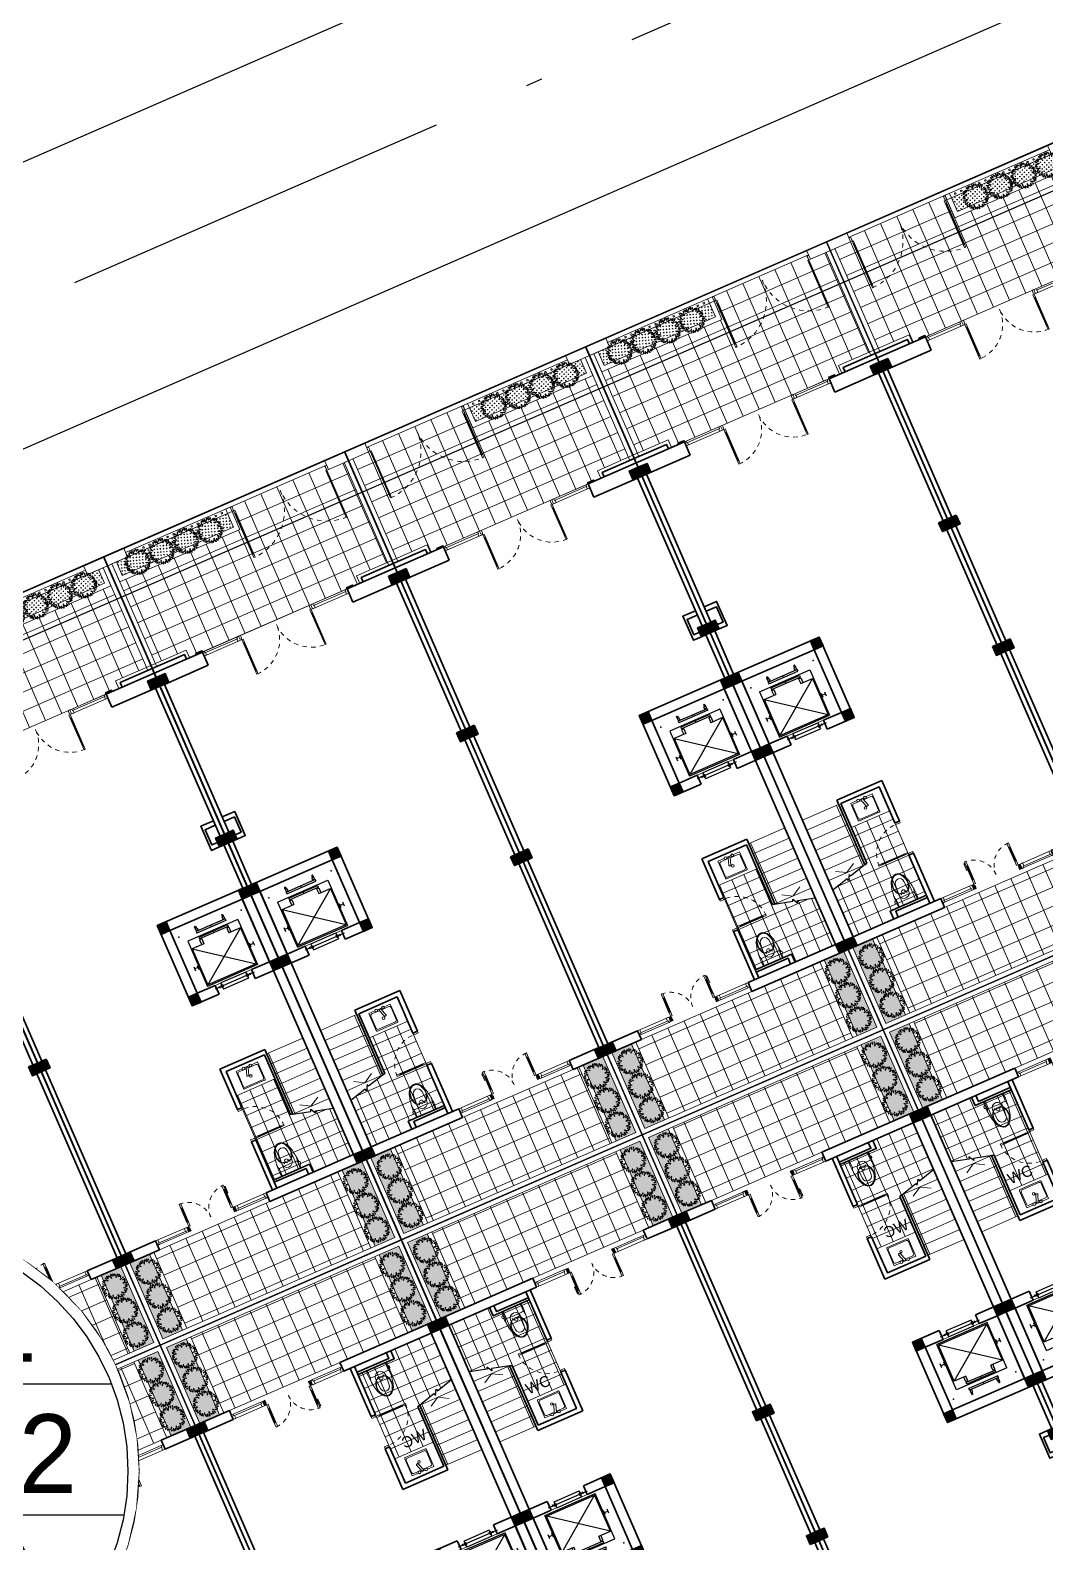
# Model space of a CAD drawing. Header units: millimetres. Extents: x 567980 to 569372, y 2065777 to 2066674.
# Drawn here: x 568774.7 to 568797.88, y 2066427.86 to 2066462.37 of the extents above; entities that cross this region are included whole.
import ezdxf
from ezdxf.enums import TextEntityAlignment as Align
from ezdxf.xclip import XClip

# ---------------------------------------------------------------- set-up
doc = ezdxf.new("R2010")
doc.units = ezdxf.units.MM
for name, pattern in [('ACAD_ISO10W100', [18.5, 12, -3, 0.5, -3]), ('CENTER', [3, 1.5, -0.5, 0.5, -0.5]), ('DOT', [0.25, 0, -0.25]), ('HIDDEN', [0.75, 0.5, -0.25]), ('HIDDEN2', [0.1875, 0.125, -0.0625])]:
    doc.linetypes.add(name, pattern=pattern)
for name, color, linetype, lineweight in [('A-CAY', 76, 'Continuous', 13), ('A-COT VACH', 2, 'Continuous', 35), ('A-CUA', 25, 'Continuous', 5), ('A-HATCH', 251, 'Continuous', 5), ('A-NET CAT', 214, 'Continuous', 30), ('A-NET THAY', 125, 'Continuous', 18), ('A-NOI THAT', 44, 'Continuous', 9), ('A-TEXT', 7, 'Continuous', 18), ('A-TUONG', 255, 'Continuous', 35), ('boDnv', 54, 'Continuous', 25), ('E- RANH GIOI', 1, 'CENTER', 13), ('E-NoiThat', 32, 'Continuous', 9)]:
    doc.layers.add(name, color=color, linetype=linetype, lineweight=lineweight)
for name, color, linetype in [('A-NOITHAT', 252, 'Continuous'), ('ChiaLo', 128, 'CENTER'), ('datOlienke', 42, 'Continuous'), ('ghi_chu', 7, 'Continuous'), ('LogDg', 7, 'Continuous'), ('LoLK', 6, 'Continuous'), ('text', 7, 'Continuous'), ('TimDg', 222, 'Continuous'), ('ViaHeS', 32, 'Continuous')]:
    doc.layers.add(name, color=color, linetype=linetype)
doc.styles.add('A1-arial', font='arial.ttf')
doc.styles.add('avh', font='')
doc.styles.add('rms', font='romans.shx', dxfattribs={"width": 0.7, "bigfont": 'vns.shx'})
doc.styles.get('avh').set_extended_font_data('.VnAvantH')
doc.linetypes.add('ADL', pattern='A,0.125,-0.15,["++",rms,S=0.5,R=0,X=0,Y=-0.2245],-1.35,1.125', length=2.75)

# ---------------------------------------------------------------- blocks, each defined once
blk = doc.blocks.new('NEN')
at = {"layer": 'boDnv', "color": 10, "linetype": 'ADL', "ltscale": 0.25}
blk.add_lwpolyline([(156.672, 80.693), (146.026, 101.979), (139.956, 104.181), (-3.204, 41.78), (-5.746, 35.822), (2.49, 13.482), (8.01, 11.127), (154.618, 75.032)], close=True, dxfattribs=at)
at = {"layer": 'ChiaLo', "ltscale": 5}
for p, q in [((109.214, 54.15), (95.396, 85.849)), ((103.713, 51.752), (89.896, 83.452)), ((98.213, 49.355), (84.396, 81.054)), ((92.713, 46.957), (78.896, 78.657)), ((87.213, 44.56), (73.396, 76.259))]:
    blk.add_line(p, q, dxfattribs=at)
blk.add_lwpolyline([(152.12, 92.029), (-2.661, 24.563)], dxfattribs=at)
at = {"layer": 'datOlienke'}
blk.add_lwpolyline([(157.758, 80.756), (146.742, 102.783), (139.922, 105.257), (-3.967, 42.538), (-6.821, 35.849), (1.701, 12.732), (8.014, 10.038), (155.411, 74.287)], close=True, dxfattribs=at)
at = {"layer": 'LogDg'}
for points in [[(-6.653, 51.185), (136.874, 113.746, 0.429738), (140.832, 124.658), (126.05, 154.214, 0.398858), (115.699, 157.969), (-24.481, 96.867, 0.397369), (-28.79, 86.766), (-17.356, 55.751, 0.431261)], [(-1.168, 12.049), (-9.545, 35.211, -0.395588), (-5.218, 45.265), (140.335, 108.71, -0.398858), (150.687, 104.955), (161.697, 82.941, -0.429738), (157.739, 72.029), (9.552, 7.436, -0.433088)]]:
    blk.add_lwpolyline(points, format="xyb", close=True, dxfattribs=at)
at = {"layer": 'LoLK'}
for points in [[(100.897, 88.247), (95.396, 85.849), (102.189, 70.265), (107.689, 72.663)], [(95.396, 85.849), (89.896, 83.452), (96.689, 67.868), (102.189, 70.265)], [(89.896, 83.452), (84.396, 81.054), (91.189, 65.47), (96.689, 67.868)], [(84.396, 81.054), (78.896, 78.657), (85.689, 63.073), (91.189, 65.47)], [(78.896, 78.657), (73.396, 76.259), (80.188, 60.675), (85.689, 63.073)], [(73.396, 76.259), (67.895, 73.862), (74.688, 58.278), (80.188, 60.675)], [(102.189, 70.265), (96.689, 67.868), (103.713, 51.752), (109.214, 54.15)], [(96.689, 67.868), (91.189, 65.47), (98.213, 49.355), (103.713, 51.752)], [(91.189, 65.47), (85.689, 63.073), (92.713, 46.957), (98.213, 49.355)], [(85.689, 63.073), (80.188, 60.675), (87.213, 44.56), (92.713, 46.957)], [(80.188, 60.675), (74.688, 58.278), (81.713, 42.163), (87.213, 44.56)]]:
    blk.add_lwpolyline(points, close=True, dxfattribs=at)
at = {"layer": 'TimDg', "linetype": 'ACAD_ISO10W100', "ltscale": 0.75}
blk.add_lwpolyline([(150.079, 116.23), (-16.139, 43.778)], dxfattribs=at)
at = {"layer": 'ViaHeS'}
blk.add_lwpolyline([(157.758, 80.756), (146.742, 102.783), (139.922, 105.257), (-3.967, 42.538), (-6.821, 35.849), (1.701, 12.732), (8.014, 10.038), (155.411, 74.287)], close=True, dxfattribs=at)
blk = doc.blocks.new('NEN M01')
at = {"layer": 'datOlienke'}
blk.add_lwpolyline([(4.737, 4.993), (3.439, 29.587), (-1.824, 34.58), (-158.789, 34.58), (-164.078, 29.588), (-165.502, 4.992), (-160.791, 0), (0, 0)], close=True, dxfattribs=at)
at = {"layer": 'LoLK'}
for points in [[(-74.396, 34.58), (-80.396, 34.58), (-80.396, 17.58), (-74.396, 17.58)], [(-68.396, 34.58), (-74.396, 34.58), (-74.396, 17.58), (-68.396, 17.58)], [(-62.396, 34.58), (-68.396, 34.58), (-68.396, 17.58), (-62.396, 17.58)], [(-56.396, 34.58), (-62.396, 34.58), (-62.396, 17.58), (-56.396, 17.58)], [(-50.396, 34.58), (-56.396, 34.58), (-56.396, 17.58), (-50.396, 17.58)], [(-44.396, 34.58), (-50.396, 34.58), (-50.396, 17.58), (-44.396, 17.58)], [(-74.396, 17.58), (-80.396, 17.58), (-80.396, 0), (-74.396, 0)], [(-68.396, 17.58), (-74.396, 17.58), (-74.396, 0), (-68.396, 0)], [(-62.396, 17.58), (-68.396, 17.58), (-68.396, 0), (-62.396, 0)], [(-56.396, 17.58), (-62.396, 17.58), (-62.396, 0), (-56.396, 0)], [(-50.396, 17.58), (-56.396, 17.58), (-56.396, 0), (-50.396, 0)]]:
    blk.add_lwpolyline(points, close=True, dxfattribs=at)
blk = doc.blocks.new('cot 220')
at = {"layer": 'A-COT VACH'}
h = blk.add_hatch(color=256, dxfattribs=at)
h.dxf.hatch_style = 1
h.paths.add_polyline_path([(110, 110), (-110, 110), (-110, -110), (110, -110)])
blk.add_lwpolyline([(-110, -110), (110, -110), (110, 110), (-110, 110)], close=True, dxfattribs=at)
blk = doc.blocks.new('AP11B2')
at = {"layer": 'A-NOITHAT'}
for p, q in [((558, 1417), (-568, 1417)), ((-435, 1392), (-435, 1442)), ((-385, 1392), (-385, 1442)), ((-335, 1442), (-385, 1442)), ((-335, 1392), (-385, 1392)), ((360, 1492), (-360, 1492)), ((-360, 1342), (-360, 1492)), ((-335, 1392), (-335, 1442)), ((385, 1442), (335, 1442)), ((335, 1392), (335, 1442)), ((385, 1392), (335, 1392)), ((360, 1342), (360, 1492)), ((385, 1392), (385, 1442)), ((435, 1392), (435, 1442)), ((-725, 166), (-725, 1292)), ((725, 1292), (-725, 1292)), ((-695, 366), (-695, 1262)), ((695, 1262), (-695, 1262)), ((695, 366), (-695, 1262)), ((-695, 366), (695, 1262)), ((360, 1342), (-360, 1342)), ((695, 366), (695, 1262)), ((725, 166), (725, 1292)), ((-850, 757), (-850, 857)), ((-750, 807), (-850, 807)), ((-750, 757), (-750, 857)), ((750, 757), (750, 857)), ((750, 807), (850, 807)), ((850, 757), (850, 857)), ((-360, 366), (-695, 366)), ((-420, 246), (-420, 366)), ((-360, 246), (-360, 366)), ((695, 366), (360, 366)), ((360, 246), (360, 366)), ((420, 246), (420, 366)), ((725, 166), (-725, 166)), ((-360, 246), (-420, 246)), ((417, 226), (-417, 226)), ((-417, 186), (-417, 226)), ((417, 186), (-417, 186)), ((417, 79), (-417, 79)), ((-417, 39), (-417, 79)), ((417, 39), (-417, 39)), ((-407, -67), (-407, 25)), ((-367, 25), (-407, 25)), ((-357, -15), (-357, 15)), ((0, 186), (0, 226)), ((0, 39), (0, 79)), ((357, -15), (357, 15)), ((420, 246), (360, 246)), ((407, 25), (367, 25)), ((407, -67), (407, 25)), ((417, 186), (417, 226)), ((417, 39), (417, 79)), ((-387, -77), (-397, -77)), ((-377, -67), (-377, -25)), ((-367, -25), (-377, -25)), ((377, -25), (367, -25)), ((377, -67), (377, -25)), ((397, -77), (387, -77))]:
    blk.add_line(p, q, dxfattribs=at)
for centre, start, end in [((-367, 15), 0, 90), ((367, 15), 90, 180), ((-397, -67), 180, 270), ((-387, -67), 270, 0), ((-367, -15), 270, 0), ((367, -15), 180, 270), ((387, -67), 180, 270), ((397, -67), 270, 0)]:
    blk.add_arc(centre, 10, start, end, dxfattribs=at)
for p in [(-900, 0), (900, 0)]:
    blk.add_point(p, dxfattribs=at)
blk = doc.blocks.new('*U308')
h = blk.add_hatch(color=254)
h.dxf.hatch_style = 1
h.paths.add_polyline_path([(22, 345), (22, 514), (50, 514), (50, 486), (27, 486), (27, 345)])
h = blk.add_hatch(color=253)
h.dxf.hatch_style = 1
h.paths.add_polyline_path([(50, 450), (90, 450), (90, 550), (50, 550)])
h.paths.add_polyline_path([(50, 100), (90, 100), (90, 0), (50, 0)])
h = blk.add_hatch(color=254)
h.dxf.hatch_style = 1
h.paths.add_polyline_path([(50, 450), (90, 450), (90, 100), (50, 100)])
h = blk.add_hatch(color=253)
h.dxf.hatch_style = 1
h.paths.add_polyline_path([(1150, 100), (1110, 100), (1110, 0), (1150, 0)])
h.paths.add_polyline_path([(1150, 450), (1110, 450), (1110, 550), (1150, 550)])
h = blk.add_hatch(color=254)
h.dxf.hatch_style = 1
h.paths.add_polyline_path([(1110, 450), (1150, 450), (1150, 100), (1110, 100)])
h = blk.add_hatch(color=253)
h.dxf.hatch_style = 1
h.paths.add_polyline_path([(0, 0), (50, 0), (50, -40), (60, -40), (60, -110), (0, -110)])
h = blk.add_hatch(color=253)
h.dxf.hatch_style = 1
h.paths.add_polyline_path([(1200, 0), (1150, 0), (1150, -40), (1140, -40), (1140, -110), (1200, -110)])
at = {"linetype": 'Continuous'}
blk.add_line((70, 100), (70, 450), dxfattribs=at)
for p, q in [((90, 450), (90, 100)), ((1110, 450), (1110, 100)), ((1130, 100), (1130, 450))]:
    blk.add_line(p, q)
for points in [[(22, 345), (22, 514), (50, 514), (50, 486), (27, 486), (27, 345)], [(50, 450), (90, 450), (90, 100), (50, 100)], [(1110, 450), (1150, 450), (1150, 100), (1110, 100)], [(0, 0), (50, 0), (50, -40), (60, -40), (60, -110), (0, -110)], [(1200, 0), (1150, 0), (1150, -40), (1140, -40), (1140, -110), (1200, -110)]]:
    blk.add_lwpolyline(points, close=True)
for points in [[(50, 450), (90, 450), (90, 550), (50, 550), (50, 450)], [(50, 453), (50, 100)], [(1150, 450), (1110, 450), (1110, 550), (1150, 550), (1150, 450)], [(1150, 453), (1150, 100)], [(50, 100), (90, 100), (90, 0), (50, 0), (50, 100)], [(1150, 100), (1110, 100), (1110, 0), (1150, 0), (1150, 100)]]:
    blk.add_lwpolyline(points)
at = {"linetype": 'HIDDEN', "ltscale": 30}
for points in [[(600, 0, 0.414214), (50, 550, 0.414214)], [(600, 0, -0.414214), (1150, 550, -0.414214)]]:
    blk.add_lwpolyline(points, format="xyb", dxfattribs=at)
blk = doc.blocks.new('*U321')
at = {"ltscale": 10}
for p, q in [((775, 0), (0, 0)), ((730, -70), (45, -70)), ((730, -110), (45, -110))]:
    blk.add_line(p, q, dxfattribs=at)
for points in [[(0, -110), (45, -110), (45, -70), (60, -70), (60, 0), (0, 0)], [(775, -110), (730, -110), (730, -70), (715, -70), (715, 0), (775, 0)]]:
    blk.add_lwpolyline(points, close=True, dxfattribs=at)
blk = doc.blocks.new('*U322')
blk.add_line((100, 70), (867, 70))
for points in [[(-147, 1067), (-147, 1007), (-40, 1007), (-40, 1017), (0, 1017), (0, 1067)], [(-147, 0), (-147, 60), (-40, 60), (-40, 50), (0, 50), (0, 0)], [(0, 50), (967, 50), (967, 90), (0, 90)], [(100, 50), (100, 90), (867, 90), (867, 50)]]:
    blk.add_lwpolyline(points, close=True)
at = {"linetype": 'HIDDEN'}
blk.add_arc((0, 50), 967, 360, 90, dxfattribs=at)
blk = doc.blocks.new('A$C141617FA')
at = {"layer": 'A-NOI THAT'}
for p, q in [((0, 445), (154, 445)), ((214, 445), (322, 445))]:
    blk.add_line(p, q, dxfattribs=at)
for points in [[(383, 445), (537, 445), (537, 20, -0.414214), (517, 0), (20, 0, -0.414214), (0, 20), (0, 445)], [(297, 407), (481, 407, -0.414214), (521, 367), (521, 67, -0.414214), (481, 27), (61, 27, -0.414214), (21, 67), (21, 367, -0.414214), (61, 407), (246, 407)]]:
    blk.add_lwpolyline(points, format="xyb", dxfattribs=at)
blk.add_lwpolyline([(274, 435), (253, 428, 0.414214), (246, 413), (305, 244, 0.414214), (320, 237), (342, 244, 0.414214), (349, 260), (290, 428, 0.414214)], format="xyb", close=True, dxfattribs=at)
for centre, radius in [((184, 438), 31.2), ((352, 438), 31.2), ((268, 214), 30)]:
    blk.add_circle(centre, radius, dxfattribs=at)
blk = doc.blocks.new('xi')
for p, q in [((31751, -119432), (31751, -119586)), ((31977, -119418), (31763, -119418)), ((31855, -119684), (31870, -119914)), ((31858, -119700), (31867, -119700)), ((31879, -119691), (32075, -119691)), ((31900, -119663), (31900, -119691)), ((31902, -119661), (31912, -119661)), ((31914, -119663), (31914, -119691)), ((31914, -119678), (31927, -119678)), ((31929, -119680), (31929, -119691)), ((31977, -119418), (32191, -119418)), ((32025, -119680), (32025, -119691)), ((32040, -119678), (32027, -119678)), ((32040, -119663), (32040, -119691)), ((32052, -119661), (32042, -119661)), ((32054, -119663), (32054, -119691)), ((32098, -119684), (32083, -119914)), ((32096, -119700), (32087, -119700)), ((32202, -119432), (32202, -119586)), ((32234, -119513), (32202, -119517)), ((32215, -119526), (32202, -119526)), ((32215, -119563), (32202, -119563)), ((32234, -119573), (32202, -119569)), ((32215, -119516), (32215, -119571)), ((32256, -119534), (32256, -119553))]:
    blk.add_line(p, q)
blk.add_circle((31977, -119703), 42.5)
for points in [[(31732, -119673), (31727, -119629), (31725, -119585), (31726, -119541)], [(31726, -119541), (31726, -119510), (31728, -119478), (31732, -119447)], [(31732, -119447), (31733, -119431), (31746, -119418), (31763, -119418)], [(31790, -119971), (31759, -119874), (31740, -119774), (31732, -119673)], [(31735, -119709), (31735, -119679), (31738, -119650), (31744, -119622)], [(31744, -119622), (31747, -119614), (31752, -119607), (31758, -119601)], [(31751, -119432), (31751, -119424), (31758, -119418), (31766, -119418)], [(31758, -119601), (31754, -119597), (31751, -119592), (31751, -119586)], [(31977, -119611), (31904, -119610), (31831, -119607), (31758, -119601)], [(31801, -119805), (31810, -119769), (31827, -119734), (31850, -119704)], [(31820, -119788), (31832, -119754), (31849, -119723), (31871, -119695)], [(31850, -119704), (31852, -119701), (31854, -119700), (31858, -119700)], [(31871, -119695), (31873, -119692), (31875, -119691), (31879, -119691)], [(31900, -119663), (31900, -119662), (31901, -119661), (31902, -119661)], [(31912, -119661), (31913, -119661), (31914, -119662), (31914, -119663)], [(31927, -119678), (31928, -119678), (31929, -119679), (31929, -119680)], [(32195, -119601), (32122, -119607), (32050, -119610), (31977, -119611)], [(32025, -119680), (32025, -119679), (32026, -119678), (32027, -119678)], [(32040, -119663), (32040, -119662), (32041, -119661), (32042, -119661)], [(32052, -119661), (32053, -119661), (32054, -119662), (32054, -119663)], [(32075, -119691), (32078, -119691), (32081, -119692), (32083, -119695)], [(32083, -119695), (32104, -119723), (32122, -119754), (32134, -119788)], [(32096, -119700), (32099, -119700), (32102, -119701), (32104, -119704)], [(32104, -119704), (32127, -119734), (32143, -119769), (32152, -119805)], [(32221, -119673), (32214, -119774), (32194, -119874), (32163, -119971)], [(32187, -119418), (32195, -119418), (32202, -119424), (32202, -119432)], [(32191, -119418), (32207, -119418), (32220, -119431), (32221, -119447)], [(32202, -119586), (32202, -119592), (32199, -119597), (32195, -119601)], [(32195, -119601), (32201, -119607), (32206, -119614), (32209, -119622)], [(32209, -119622), (32215, -119650), (32218, -119679), (32218, -119709)], [(32221, -119447), (32224, -119469), (32226, -119492), (32226, -119514)], [(32228, -119573), (32227, -119606), (32225, -119639), (32221, -119673)], [(31797, -119926), (31789, -119886), (31790, -119845), (31801, -119805)], [(31803, -120001), (31798, -119992), (31793, -119981), (31790, -119971)], [(31899, -120097), (31831, -120035), (31796, -119943), (31805, -119851)], [(31882, -120098), (31839, -120049), (31809, -119990), (31797, -119926)], [(31868, -120091), (31842, -120065), (31820, -120035), (31803, -120001)], [(31805, -119851), (31807, -119829), (31812, -119808), (31820, -119788)], [(31977, -120018), (31919, -120018), (31872, -119972), (31870, -119914)], [(32083, -119914), (32082, -119972), (32034, -120018), (31977, -120018)], [(32148, -119851), (32158, -119943), (32123, -120035), (32054, -120097)], [(32157, -119926), (32144, -119990), (32115, -120049), (32071, -120098)], [(32151, -120001), (32134, -120035), (32112, -120065), (32085, -120091)], [(32134, -119788), (32141, -119808), (32146, -119829), (32148, -119851)], [(32163, -119971), (32160, -119981), (32156, -119992), (32151, -120001)], [(32152, -119805), (32163, -119845), (32165, -119886), (32157, -119926)], [(31977, -120138), (31936, -120138), (31896, -120121), (31868, -120091)], [(32054, -120097), (32010, -120138), (31943, -120138), (31899, -120097)], [(32085, -120091), (32057, -120121), (32018, -120138), (31977, -120138)]]:
    blk.add_open_spline(points, degree=3)
for points in [[(31855, -119684), (31847, -119617), (31896, -119556), (31963, -119549), (31968, -119548), (31972, -119548), (31977, -119548)], [(31977, -119548), (32044, -119548), (32099, -119603), (32099, -119670), (32099, -119675), (32099, -119679), (32098, -119684)], [(32234, -119513), (32245, -119512), (32256, -119521), (32256, -119533), (32256, -119534), (32256, -119534), (32256, -119534)], [(32256, -119553), (32256, -119564), (32246, -119574), (32234, -119574), (32234, -119574), (32234, -119574), (32234, -119573)], [(32071, -120098), (32024, -120150), (31944, -120154), (31892, -120107), (31888, -120104), (31885, -120101), (31882, -120098)]]:
    blk.add_open_spline(points, degree=3, knots=[0, 0, 0, 0, 1, 1, 1, 2, 2, 2, 2])
blk = doc.blocks.new('mb-cay40')
at = {"color": 0, "linetype": 'ByBlock'}
for centre, radius, start, end in [((-427, 694), 54.1, 146.81507, 244.01934), ((-496, 675), 54.1, 326.81507, 64.01934), ((-300, 710), 100, 149.47372, 231.75859), ((-448, 683), 100, 329.47372, 51.75859), ((-231, 779), 98.1, 192.30595, 259.6849), ((-344, 662), 98.1, 12.30595, 79.6849), ((-136, 737), 62.9, 125.40933, 202.71009), ((-231, 764), 62.9, 305.40933, 22.71009), ((16, 684), 137, 133.81169, 194.30773), ((-211, 749), 137, 313.81169, 14.30773), ((113, 711), 137, 163.46423, 212.79056), ((-134, 676), 137, 343.46423, 32.79056), ((138, 616), 80.6, 104.10036, 168.46502), ((40, 710), 80.6, 284.10036, 348.46502), ((-767, 152), 75.6, 44.25765, 108.59266), ((-736, 277), 75.6, 224.25765, 288.59266), ((-743, 226), 96, 30.94824, 110.57839), ((-695, 365), 96, 210.94824, 290.57839), ((-787, 176), 111, 280.87616, 345.44791), ((-659, 40), 111, 100.87616, 165.44791), ((-690, -39), 87.4, 54.97446, 151.37923), ((-716, 74), 87.4, 234.97446, 331.37923), ((-680, 301), 102, 69.72014, 135.64891), ((-718, 468), 102, 249.72014, 315.64891), ((-654, 503), 44.2, 163.49335, 274.46973), ((-693, 471), 44.2, 343.49335, 94.46973), ((-638, 119), 83.9, 60.50948, 129.29199), ((-649, 257), 83.9, 240.50948, 309.29199), ((-542, 597), 98.1, 183.31893, 263.19037), ((-651, 494), 98.1, 3.31893, 83.19037), ((-620, 357), 75.8, 22.57231, 98.33354), ((-561, 461), 75.8, 202.57231, 278.33354), ((-554, 556), 69.9, 25.45365, 116.6852), ((-522, 648), 69.9, 205.45365, 296.6852), ((-390, 597), 66.9, 168.8066, 257.6391), ((-470, 545), 66.9, 348.8066, 77.6391), ((-148, 638), 79.7, 145.52479, 220.83273), ((-273, 631), 79.7, 325.52479, 40.83273), ((49, 562), 68.8, 103.89139, 198.90395), ((-33, 607), 68.8, 283.89139, 18.90395), ((230, 506), 141, 100.3005, 160.44765), ((72, 692), 141, 280.3005, 340.44765), ((213, 369), 79.6, 86.02822, 161.36976), ((143, 474), 79.6, 266.02822, 341.36976), ((159, -75), 77.3, 28.80716, 103.91988), ((208, 37), 77.3, 208.80716, 283.91988), ((260, 521), 76.9, 122.58173, 207.17999), ((150, 551), 76.9, 302.58173, 27.17999), ((243, 141), 78, 58.87476, 131.21352), ((232, 267), 78, 238.87476, 311.21352), ((320, 284), 110, 64.73526, 140.57812), ((282, 453), 110, 244.73526, 320.57812), ((314, -59), 90.4, 71.37117, 141.75354), ((272, 83), 90.4, 251.37117, 321.75354), ((300, 426), 53.5, 59.98145, 155.66759), ((278, 494), 53.5, 239.98145, 335.66759), ((293, 25), 97.6, 29.1952, 106.7189), ((350, 166), 97.6, 209.1952, 286.7189), ((359, 242), 79.1, 90.25287, 173.52208), ((280, 330), 79.1, 270.25287, 353.52208), ((344, 142), 53.6, 28.19814, 112.19179), ((371, 217), 53.6, 208.19814, 292.19179), ((-675, -123), 70, 71.81925, 140.08176), ((-707, -12), 70, 251.81925, 320.08176), ((-557, -163), 78, 113.47529, 203.45596), ((-660, -123), 78, 293.47529, 23.45596), ((-617, 21), 75, 267.17243, 337.23647), ((-551, -83), 75, 87.17243, 157.23647), ((-605, -147), 107, 271.63276, 352.02679), ((-496, -269), 107, 91.63276, 172.02679), ((-473, -294), 49.3, 76.54191, 193.47743), ((-509, -257), 49.3, 256.54191, 13.47743), ((-342, -221), 95.9, 122.88731, 186.72533), ((-489, -152), 95.9, 302.88731, 6.72533), ((-314, -281), 91.1, 159.11699, 230.36062), ((-457, -318), 91.1, 339.11699, 50.36062), ((-220, -348), 109, 122.11699, 201.72753), ((-379, -297), 109, 302.11699, 21.72753), ((-170, -364), 62.5, 129.74751, 206.0709), ((-267, -343), 62.5, 309.74751, 26.0709), ((-133, -236), 75.4, 148.78766, 221.59771), ((-253, -247), 75.4, 328.78766, 41.59771), ((-160, -372), 84.6, 5.31956, 80.41897), ((-61, -281), 84.6, 185.31956, 260.41897), ((100, -278), 148, 165.20711, 218.32175), ((-159, -332), 148, 345.20711, 38.32175), ((-19, -211), 70.3, 353.64998, 74.65145), ((70, -151), 70.3, 173.64998, 254.65145), ((110, -276), 64.3, 156.77542, 231.28797), ((11, -301), 64.3, 336.77542, 51.28797), ((113, -290), 96.7, 38.69621, 106.24154), ((162, -137), 96.7, 218.69621, 286.24154), ((133, -213), 116, 6.54869, 76.89113), ((275, -87), 116, 186.54869, 256.89113), ((243, -118), 50.7, 359.25572, 87.62866), ((296, -68), 50.7, 179.25572, 267.62866)]:
    blk.add_arc(centre, radius, start, end, dxfattribs=at)
blk = doc.blocks.new('*U284')
at = {"layer": 'A-CAY', "xscale": 0.0005, "yscale": 0.0005, "zscale": 0.0005, "rotation": 296.5718179110141}
blk.add_blockref('mb-cay40', (-0.044, -0.134), dxfattribs=at)
blk = doc.blocks.new('*U285')
at = {"layer": 'A-NET THAY', "color": 0, "linetype": 'ByBlock', "lineweight": -2, "transparency": 16777216}
for p in [(0, 0), (0.6, 0), (1.2, 0)]:
    blk.add_blockref('*U284', p, dxfattribs=at)
blk = doc.blocks.new('*U286')
at = {"layer": 'A-CAY', "xscale": 0.0005000000000000001, "yscale": 0.0005000000000000001, "zscale": 0.0005000000000000001, "rotation": 296.5718179110141}
blk.add_blockref('mb-cay40', (-0.044, -0.134), dxfattribs=at)
blk = doc.blocks.new('*U287')
at = {"layer": 'A-NET THAY', "color": 0, "linetype": 'ByBlock', "lineweight": -2, "transparency": 16777216}
for p in [(0, 0), (0.6, 0), (1.2, 0)]:
    blk.add_blockref('*U286', p, dxfattribs=at)
blk = doc.blocks.new('*U305')
for p, q in [((90, -100), (50, -100)), ((70, -100), (70, -1050)), ((2310, -100), (2350, -100)), ((2330, -100), (2330, -1050)), ((90, -1050), (50, -1050)), ((2310, -1050), (2350, -1050))]:
    blk.add_line(p, q)
for points in [[(0, 133), (60, 133), (60, 40), (50, 40), (50, 0), (0, 0)], [(2400, 133), (2340, 133), (2340, 40), (2350, 40), (2350, 0), (2400, 0)], [(50, 0), (90, 0), (90, -1150), (50, -1150)], [(2350, 0), (2310, 0), (2310, -1150), (2350, -1150)]]:
    blk.add_lwpolyline(points, close=True)
at = {"linetype": 'HIDDEN2'}
for centre, start, end in [((50, 0), 270, 0), ((2350, 0), 180, 270)]:
    blk.add_arc(centre, 1150, start, end, dxfattribs=at)
blk = doc.blocks.new('cot gia md a1')
at = {"layer": 'A-NET THAY'}
blk.add_lwpolyline([(880, 0), (880, -190), (0, -190), (0, -110)], dxfattribs=at)
at = {"layer": 'A-TUONG'}
blk.add_lwpolyline([(800, 0), (800, -110), (0, -110), (0, 0)], dxfattribs=at)
blk = doc.blocks.new('phao cua chinh mb a1')
at = {"layer": 'A-TUONG'}
blk.add_lwpolyline([(0, 0), (0, -30), (-150, -30), (-150, 0)], dxfattribs=at)
blk = doc.blocks.new('TRU CONG')
at = {"layer": 'A-NET THAY'}
blk.add_lwpolyline([(0, 0), (500, 0), (500, 220), (0, 220)], close=True, dxfattribs=at)
blk = doc.blocks.new('*U304')
for p, q in [((90, 1450), (50, 1450)), ((70, 100), (70, 1450)), ((3110, 1450), (3150, 1450)), ((3130, 100), (3130, 1450)), ((90, 100), (50, 100)), ((3110, 100), (3150, 100))]:
    blk.add_line(p, q)
for points in [[(50, 0), (90, 0), (90, 1550), (50, 1550)], [(3150, 0), (3110, 0), (3110, 1550), (3150, 1550)], [(0, -133), (60, -133), (60, -40), (50, -40), (50, 0), (0, 0)], [(3200, -133), (3140, -133), (3140, -40), (3150, -40), (3150, 0), (3200, 0)]]:
    blk.add_lwpolyline(points, close=True)
at = {"linetype": 'HIDDEN2'}
for centre, start, end in [((50, 0), 0, 90), ((3150, 0), 90, 180)]:
    blk.add_arc(centre, 1550, start, end, dxfattribs=at)
blk = doc.blocks.new('*U326')
at = {"layer": 'A-NET THAY'}
blk.add_lwpolyline([(-0.015, -0.015), (0.015, -0.015), (0.015, 0.015), (-0.015, 0.015)], close=True, dxfattribs=at)
blk = doc.blocks.new('*U327')
at = {"layer": 'A-NET THAY', "color": 0, "linetype": 'ByBlock', "lineweight": -2, "transparency": 16777216}
for p in [(0, 0), (0.15, 0), (0.3, 0), (0.45, 0), (0.6, 0), (0.75, 0), (0.9, 0), (1.05, 0), (1.2, 0), (1.35, 0), (1.5, 0), (1.65, 0), (1.8, 0), (1.95, 0), (2.1, 0), (2.25, 0)]:
    blk.add_blockref('*U326', p, dxfattribs=at)
blk = doc.blocks.new('*U324')
at = {"layer": 'A-CAY', "xscale": 0.0005, "yscale": 0.0005, "zscale": 0.0005, "rotation": 296.5718179110141}
blk.add_blockref('mb-cay40', (-0.044, -0.134), dxfattribs=at)
blk = doc.blocks.new('*U325')
at = {"layer": 'A-NET THAY', "color": 0, "linetype": 'ByBlock', "lineweight": -2, "transparency": 16777216}
for p in [(0, 0), (0.6, 0), (1.2, 0), (1.8, 0)]:
    blk.add_blockref('*U324', p, dxfattribs=at)
blk = doc.blocks.new('*U303')
at = {"ltscale": 10}
for p, q in [((900, 0), (0, 0)), ((855, -60), (45, -60)), ((855, -100), (45, -100))]:
    blk.add_line(p, q, dxfattribs=at)
for points in [[(0, -100), (45, -100), (45, -60), (60, -60), (60, 0), (0, 0)], [(900, -100), (855, -100), (855, -60), (840, -60), (840, 0), (900, 0)]]:
    blk.add_lwpolyline(points, close=True, dxfattribs=at)
blk = doc.blocks.new('TBT A16N')
at = {"layer": 'A-HATCH'}
h = blk.add_hatch(dxfattribs=at)
h.set_pattern_fill('SQRTMPLT', color=256, scale=0.4, pattern_type=2)
h.set_pattern_definition([(0, (-410.51707, -74.21903), (0, 0.4), []), (90, (-410.51707, -74.21903), (-0.4, 2e-17), [])])
h.paths.add_polyline_path([(5.89, 14.3), (5.12, 14.3), (5.12, 14.11), (4.95, 14.11), (4.95, 14.14), (4.8, 14.14), (4.8, 14.11), (1.2, 14.11), (1.2, 14.14), (1.05, 14.14), (1.05, 14.11), (0.88, 14.11), (0.88, 14.3), (0.11, 14.3), (0.11, 16.33), (3.1, 16.33), (3.1, 16.78), (3.1, 16.89), (5.5, 16.89), (5.5, 16.78), (5.89, 16.78)])
at = {"layer": 'A-HATCH', "true_color": 0x46cb3a}
h = blk.add_hatch(dxfattribs=at)
h.set_pattern_fill('CROSS', color=95, scale=0.2, angle=-63.4282, double=1)
h.set_pattern_definition([(296.571818, (-410.51707, -74.219034), (0.0670846797, -0.022352757), [0.025, -0.075]), (26.571818, (-410.522656, -74.235805), (0.022352757, 0.0670846797), [0.025, -0.075])])
h.paths.add_polyline_path([(2.99, 16.44), (0.22, 16.44), (0.22, 16.78), (2.99, 16.78)])
at = {"layer": 'A-HATCH'}
h = blk.add_hatch(dxfattribs=at)
h.set_pattern_fill('SQRTMPLT', color=256, scale=0.3, pattern_type=2)
h.set_pattern_definition([(0, (-410.51707, 63.0875), (0, 0.3), []), (90, (-410.51707, 63.0875), (-0.3, 2e-17), [])])
h.paths.add_polyline_path([(1.175, 4.52), (2.13, 4.52), (2.13, 3.42), (2.13, 2.42), (1.23, 2.42), (1.23, 2.22), (0.22, 2.22), (0.22, 3.379), (0.62, 3.486), (0.633, 3.438), (0.704, 3.56), (0.717, 3.512), (1.175, 3.635)])
at = {"layer": 'A-NET THAY'}
h = blk.add_hatch(dxfattribs=at)
h.set_pattern_fill('CROSS', color=251, scale=0.2, angle=116.5718, double=1)
h.set_pattern_definition([(116.571817911, (-568965.13208, -2064954.49679), (-0.0670846796934, 0.0223527571104), [0.025, -0.075]), (206.571817911, (-568965.12649, -2064954.480017), (-0.0223527571104, -0.0670846796934), [0.025, -0.075])])
h.paths.add_polyline_path([(0.6, 0.11), (0.11, 0.11), (0.11, 2), (0.22, 2), (0.6, 2)])
h.paths.add_polyline_path([(5.89, 0.11), (5.4, 0.11), (5.4, 2), (5.89, 2)])
h = blk.add_hatch(dxfattribs=at)
h.set_pattern_fill('SQRTMPLT', color=251, scale=0.4, angle=180, pattern_type=2)
h.set_pattern_definition([(180, (-568965.1321, -2064954.4968), (-5e-17, -0.4), []), (270, (-568965.1321, -2064954.4968), (0.4, -7e-17), [])])
h.paths.add_polyline_path([(4.8, 2), (5.29, 2), (5.29, 0.11), (0.71, 0.11), (0.71, 2), (2, 2)])
at = {"layer": 'A-NET CAT'}
blk.add_lwpolyline([(1.175, 3.635), (0.717, 3.512), (0.704, 3.56), (0.633, 3.438), (0.62, 3.486), (0.22, 3.379)], dxfattribs=at)
at = {"layer": 'A-NET THAY'}
for p, q in [((0.5, 17), (5.5, 17)), ((3.1, 16.89), (5.5, 16.89)), ((1.2, 14.11), (4.8, 14.11)), ((0.67, 7.02), (1.57, 7.02)), ((1.12, 5.12), (0.22, 5.12)), ((1.12, 4.87), (0.22, 4.87)), ((1.12, 4.62), (0.22, 4.62)), ((1.12, 4.37), (0.22, 4.37)), ((2.13, 4.22), (2.13, 3.42)), ((1.12, 4.12), (0.22, 4.12)), ((1.12, 3.87), (0.22, 3.87)), ((1.12, 3.62), (0.22, 3.62)), ((2.4, 2), (5.15, 2))]:
    blk.add_line(p, q, dxfattribs=at)
for points in [[(0, 16.78), (0, 14.22), (0.11, 14.22), (0.11, 16.78)], [(0.11, 16.78), (3.1, 16.78), (3.1, 16.33), (0.11, 16.33)], [(0.5, 16.89), (3.1, 16.89), (3.1, 16.78), (0.5, 16.78)], [(2.99, 16.89), (3.1, 16.89), (3.1, 16.78), (2.99, 16.78)], [(6, 16.78), (6, 14.22), (5.89, 14.22), (5.89, 16.78)]]:
    blk.add_lwpolyline(points, close=True, dxfattribs=at)
for points in [[(2.99, 16.78), (2.99, 16.44), (0.22, 16.44), (0.22, 16.78)], [(1.07, 3.607), (1.07, 5.12)]]:
    blk.add_lwpolyline(points, dxfattribs=at)
at = {"layer": 'A-NET THAY', "ltscale": 10}
blk.add_lwpolyline([(0.446, 3.75), (0.67, 3.62), (0.894, 3.75)], dxfattribs=at)
at = {"layer": 'A-NET THAY', "color": 251}
for points in [[(0, 2), (0, 0), (6, 0), (6, 2)], [(0.11, 2), (0.11, 0.11), (5.89, 0.11), (5.89, 2)], [(0.6, 2), (0.6, 0.11)], [(0.71, 2), (0.71, 0.11)], [(5.29, 0.11), (5.29, 2)], [(5.4, 0.11), (5.4, 2)]]:
    blk.add_lwpolyline(points, dxfattribs=at)
at = {"layer": 'A-NOI THAT'}
blk.add_lwpolyline([(2.13, 4.52), (2.13, 5.12), (1.175, 5.12), (1.175, 4.52)], close=True, dxfattribs=at)
at = {"layer": 'A-TUONG'}
for p, q in [((0, 14.11), (0, 2)), ((0, 14.11), (1.2, 14.11)), ((1.2, 14.11), (1.2, 13.78)), ((4.8, 14.11), (4.8, 13.78)), ((4.8, 14.11), (6, 14.11)), ((6, 2), (6, 14.11)), ((0.11, 13.78), (0.11, 10.1)), ((0.11, 13.78), (1.2, 13.78)), ((5.89, 13.78), (4.8, 13.78)), ((5.89, 10.1), (5.89, 13.78)), ((0.11, 9.88), (0.11, 8.8)), ((5.89, 7.02), (5.89, 9.88)), ((0.11, 8.8), (0.22, 8.8)), ((0.22, 8.8), (0.22, 2.22)), ((0.67, 7.02), (0.67, 6.8)), ((1.57, 7.02), (1.57, 6.8)), ((5.89, 2.22), (5.89, 6.8)), ((1.12, 5.23), (1.12, 3.62)), ((1.12, 5.23), (2.24, 5.23)), ((2.24, 5.23), (2.24, 4.22)), ((1.175, 5.12), (1.175, 3.635)), ((1.175, 5.12), (2.13, 5.12)), ((2.13, 4.22), (2.13, 5.12)), ((2.13, 4.22), (2.24, 4.22)), ((1.175, 3.635), (1.12, 3.62)), ((2.13, 2.22), (2.13, 3.42)), ((2.13, 3.42), (2.24, 3.42)), ((2.24, 3.42), (2.24, 2.22)), ((0.22, 2.22), (2.4, 2.22)), ((2.4, 2.22), (2.4, 2)), ((5.15, 2.22), (5.15, 2)), ((5.15, 2.22), (5.89, 2.22)), ((0, 2), (2.4, 2)), ((5.15, 2), (6, 2))]:
    blk.add_line(p, q, dxfattribs=at)
for points in [[(0.22, 9.88), (0.42, 9.88), (0.42, 10.48), (0.11, 10.48)], [(0.22, 9.99), (0.365, 9.99), (0.365, 10.37), (0.11, 10.37)], [(1.57, 6.8), (2.24, 6.8), (2.24, 8.8), (0, 8.8), (0, 6.8), (0.67, 6.8)], [(1.57, 7.02), (2.02, 7.02), (2.02, 8.58), (0.22, 8.58), (0.22, 7.02), (0.67, 7.02)], [(2.13, 2.42), (1.23, 2.42), (1.23, 2.22)], [(2.13, 2.365), (1.34, 2.365), (1.34, 2.22)]]:
    blk.add_lwpolyline(points, dxfattribs=at)
at = {"layer": 'A-COT VACH', "xscale": -0.001, "yscale": 0.001, "zscale": 0.001, "rotation": 180}
for p in [(0.11, 13.89), (5.89, 13.89), (0.11, 9.99), (5.89, 9.99), (0.11, 8.69), (2.13, 8.69), (0.11, 6.91), (2.13, 6.91), (5.89, 6.91), (0.11, 2.11), (5.89, 2.11)]:
    blk.add_blockref('cot 220', p, dxfattribs=at)
at = {"layer": 'A-CUA', "extrusion": (0, 0, -1)}
for name, p, xscale, yscale, zscale, rotation in [('*U304', (-3.1, 16.78), 0.0007500000000000048, 0.0007500000000000048, -0.0007500000000000048, 180), ('*U305', (-2.1, 14.01), -0.0007500000000000049, 0.0007500000000000049, -0.0007500000000000049, 359.9999999834315)]:
    blk.add_blockref(name, p, dxfattribs=dict(at, xscale=xscale, yscale=yscale, zscale=zscale, rotation=rotation))
at = {"layer": 'A-CUA', "yscale": 0.001, "zscale": 0.001, "rotation": 180.0000000165686}
for p, xscale in [((1.2, 14.01), -0.001), ((4.8, 14.01), 0.001)]:
    blk.add_blockref('*U303', p, dxfattribs=dict(at, xscale=xscale))
at = {"layer": 'A-CUA', "extrusion": (0, 0, -1), "xscale": 0.0007500000000000047, "yscale": 0.0007500000000000047, "zscale": -0.0007500000000000048}
blk.add_blockref('*U322', (-2.13, 3.42), dxfattribs=at)
at = {"layer": 'A-CUA', "yscale": 0.001, "zscale": 0.001}
for name, p, xscale in [('*U308', (3.175, 2.22), 0.001), ('*U321', (2.4, 2.22), 0.001), ('*U321', (5.15, 2.22), -0.001)]:
    blk.add_blockref(name, p, dxfattribs=dict(at, xscale=xscale))
at = {"layer": 'A-NET THAY', "yscale": 0.001, "zscale": 0.001, "rotation": 180}
for name, p, xscale in [('TRU CONG', (0, 17), -0.001), ('TRU CONG', (6, 17), 0.001), ('cot gia md a1', (0, 14.11), -0.001), ('cot gia md a1', (6, 14.11), 0.001), ('phao cua chinh mb a1', (1.2, 14.11), -0.001), ('phao cua chinh mb a1', (4.8, 14.11), 0.001)]:
    blk.add_blockref(name, p, dxfattribs=dict(at, xscale=xscale))
at = {"layer": 'A-NET THAY', "xscale": -1, "rotation": 180}
for name, p in [('*U325', (0.67, 16.587)), ('*U327', (0.62, 16.835))]:
    blk.add_blockref(name, p, dxfattribs=at)
at = {"layer": 'A-NET THAY', "color": 251, "xscale": -1.000000000000001, "rotation": 90}
blk.add_blockref('*U285', (0.419, 1.64), dxfattribs=at)
at = {"layer": 'A-NET THAY', "color": 251, "extrusion": (0, 0, -1), "xscale": -1.000000000000001, "zscale": -1.000000000000001, "rotation": 90}
blk.add_blockref('*U287', (-5.581, 1.64), dxfattribs=at)
at = {"layer": 'A-NOI THAT', "xscale": 0.001, "yscale": 0.001, "zscale": 0.001}
blk.add_blockref('A$C141617FA', (1.384, 4.588), dxfattribs=at)
at = {"layer": 'A-NOI THAT', "linetype": 'ByBlock', "xscale": 0.001, "yscale": 0.001, "zscale": 0.001, "rotation": 180}
blk.add_blockref('xi', (33.657, -116.998), dxfattribs=at)
at = {"layer": 'E-NoiThat', "xscale": 0.0008625000000000015, "yscale": 0.001, "zscale": 0.0008625000000000015, "rotation": 180}
blk.add_blockref('AP11B2', (1.12, 8.362), dxfattribs=at)
blk = doc.blocks.new('*U331')
at = {"layer": 'A-NET THAY'}
blk.add_lwpolyline([(-0.015, -0.015), (0.015, -0.015), (0.015, 0.015), (-0.015, 0.015)], close=True, dxfattribs=at)
blk = doc.blocks.new('*U332')
at = {"layer": 'A-NET THAY', "color": 0, "linetype": 'ByBlock', "lineweight": -2, "transparency": 16777216}
for p in [(0, 0), (0.15, 0), (0.3, 0), (0.45, 0), (0.6, 0), (0.75, 0), (0.9, 0), (1.05, 0), (1.2, 0), (1.35, 0), (1.5, 0), (1.65, 0), (1.8, 0), (1.95, 0), (2.1, 0), (2.25, 0)]:
    blk.add_blockref('*U331', p, dxfattribs=at)
blk = doc.blocks.new('*U329')
at = {"layer": 'A-CAY', "xscale": 0.0005, "yscale": 0.0005, "zscale": 0.0005, "rotation": 296.5718179110141}
blk.add_blockref('mb-cay40', (-0.044, -0.134), dxfattribs=at)
blk = doc.blocks.new('*U330')
at = {"layer": 'A-NET THAY', "color": 0, "linetype": 'ByBlock', "lineweight": -2, "transparency": 16777216}
for p in [(0, 0), (0.6, 0), (1.2, 0), (1.8, 0)]:
    blk.add_blockref('*U329', p, dxfattribs=at)
blk = doc.blocks.new('MB T1 A6...')
at = {"layer": 'A-HATCH'}
h = blk.add_hatch(dxfattribs=at)
h.set_pattern_fill('SQRTMPLT', color=256, scale=0.3, pattern_type=2)
h.set_pattern_definition([(0, (-569799.19593, -2065323.6969), (-1e-17, 0.3), []), (90, (-569799.19593, -2065323.6969), (-0.3, 0), [])])
h.paths.add_polyline_path([(1.175, -4.52), (2.13, -4.52), (2.13, -3.42), (2.13, -2.42), (1.23, -2.42), (1.23, -2.22), (0.22, -2.22), (0.22, -3.379), (0.62, -3.486), (0.633, -3.438), (0.704, -3.56), (0.717, -3.512), (1.175, -3.635)])
h = blk.add_hatch(dxfattribs=at)
h.set_pattern_fill('SQRTMPLT', color=256, scale=0.4, pattern_type=2)
h.set_pattern_definition([(0, (-569799.19593, -2065461.0032), (-3e-17, 0.4), []), (90, (-569799.19593, -2065461.0032), (-0.4, 0), [])])
h.paths.add_polyline_path([(5.89, -14.3), (5.12, -14.3), (5.12, -14.11), (4.95, -14.11), (4.95, -14.14), (4.8, -14.14), (4.8, -14.11), (1.2, -14.11), (1.2, -14.14), (1.05, -14.14), (1.05, -14.11), (0.88, -14.11), (0.88, -14.3), (0.11, -14.3), (0.11, -16.91), (3.1, -16.91), (3.1, -16.78), (3.1, -17.47), (5.5, -17.47), (5.5, -17.36), (5.89, -17.36)])
at = {"layer": 'A-HATCH', "true_color": 0x46cb3a}
h = blk.add_hatch(dxfattribs=at)
h.set_pattern_fill('CROSS', color=95, scale=0.2, angle=-63.4282, double=1)
h.set_pattern_definition([(296.571817911, (-569799.19593, -2065461.58321), (0.0670846796934, -0.0223527571104), [0.025, -0.075]), (26.571817911, (-569799.20152, -2065461.59998), (0.0223527571104, 0.0670846796934), [0.025, -0.075])])
h.paths.add_polyline_path([(2.99, -17.02), (0.22, -17.02), (0.22, -17.36), (2.99, -17.36)])
at = {"layer": 'A-NET THAY'}
h = blk.add_hatch(dxfattribs=at)
h.set_pattern_fill('CROSS', color=251, scale=0.2, angle=116.5718, double=1)
h.set_pattern_definition([(116.571817911, (-1138353.810944, -4130341.281214), (-0.0670846796934, 0.02235275711037), [0.025, -0.075]), (206.571817911, (-1138353.805356, -4130341.26444), (-0.02235275711037, -0.0670846796934), [0.025, -0.075])])
h.paths.add_polyline_path([(0.6, -0.11), (0.11, -0.11), (0.11, -2), (0.22, -2), (0.6, -2)])
h.paths.add_polyline_path([(5.89, -0.11), (5.4, -0.11), (5.4, -2), (5.89, -2)])
h = blk.add_hatch(dxfattribs=at)
h.set_pattern_fill('SQRTMPLT', color=251, scale=0.4, angle=180, pattern_type=2)
h.set_pattern_definition([(180, (-1138353.81094, -4130341.2812), (-3e-17, -0.4), []), (270, (-1138353.81094, -4130341.2812), (0.4, -6e-17), [])])
h.paths.add_polyline_path([(4.8, -2), (5.29, -2), (5.29, -0.11), (0.71, -0.11), (0.71, -2), (2, -2)])
at = {"layer": 'A-NET CAT'}
blk.add_lwpolyline([(1.175, -3.635), (0.717, -3.512), (0.704, -3.56), (0.633, -3.438), (0.62, -3.486), (0.22, -3.379)], dxfattribs=at)
at = {"layer": 'A-NET THAY'}
for p, q in [((2.4, -2), (5.15, -2)), ((2.13, -4.22), (2.13, -3.42)), ((1.12, -3.62), (0.22, -3.62)), ((1.12, -3.87), (0.22, -3.87)), ((1.12, -4.12), (0.22, -4.12)), ((1.12, -4.37), (0.22, -4.37)), ((1.12, -4.62), (0.22, -4.62)), ((1.12, -4.87), (0.22, -4.87)), ((1.12, -5.12), (0.22, -5.12)), ((0.67, -7.02), (1.57, -7.02)), ((1.2, -14.11), (4.8, -14.11)), ((0.5, -17.58), (5.5, -17.58)), ((3.1, -17.47), (5.5, -17.47))]:
    blk.add_line(p, q, dxfattribs=at)
at = {"layer": 'A-NET THAY', "color": 251}
for points in [[(0, -2), (0, 0), (6, 0), (6, -2)], [(0.11, -2), (0.11, -0.11), (5.89, -0.11), (5.89, -2)], [(0.6, -2), (0.6, -0.11)], [(0.71, -2), (0.71, -0.11)], [(5.29, -0.11), (5.29, -2)], [(5.4, -0.11), (5.4, -2)]]:
    blk.add_lwpolyline(points, dxfattribs=at)
at = {"layer": 'A-NET THAY', "ltscale": 10}
blk.add_lwpolyline([(0.446, -3.75), (0.67, -3.62), (0.894, -3.75)], dxfattribs=at)
at = {"layer": 'A-NET THAY'}
for points in [[(1.07, -3.607), (1.07, -5.12)], [(2.99, -17.36), (2.99, -17.02), (0.22, -17.02), (0.22, -17.36)]]:
    blk.add_lwpolyline(points, dxfattribs=at)
for points in [[(0, -17.36), (0, -14.22), (0.11, -14.22), (0.11, -17.36)], [(6, -17.36), (6, -14.22), (5.89, -14.22), (5.89, -17.36)], [(0.11, -17.36), (3.1, -17.36), (3.1, -16.91), (0.11, -16.91)], [(0.5, -17.47), (3.1, -17.47), (3.1, -17.36), (0.5, -17.36)], [(2.99, -17.47), (3.1, -17.47), (3.1, -17.36), (2.99, -17.36)]]:
    blk.add_lwpolyline(points, close=True, dxfattribs=at)
at = {"layer": 'A-NOI THAT'}
blk.add_lwpolyline([(2.13, -4.52), (2.13, -5.12), (1.175, -5.12), (1.175, -4.52)], close=True, dxfattribs=at)
at = {"layer": 'A-TUONG'}
for p, q in [((0, -2), (2.4, -2)), ((0, -14.11), (0, -2)), ((2.4, -2.22), (2.4, -2)), ((5.15, -2.22), (5.15, -2)), ((5.15, -2), (6, -2)), ((6, -2), (6, -14.11)), ((0.22, -8.8), (0.22, -2.22)), ((0.22, -2.22), (2.4, -2.22)), ((2.13, -2.22), (2.13, -3.42)), ((2.24, -3.42), (2.24, -2.22)), ((5.15, -2.22), (5.89, -2.22)), ((5.89, -2.22), (5.89, -6.8)), ((2.13, -3.42), (2.24, -3.42)), ((1.12, -5.23), (1.12, -3.62)), ((1.175, -3.635), (1.12, -3.62)), ((1.175, -5.12), (1.175, -3.635)), ((2.13, -4.22), (2.24, -4.22)), ((2.13, -4.22), (2.13, -5.12)), ((2.24, -5.23), (2.24, -4.22)), ((1.175, -5.12), (2.13, -5.12)), ((1.12, -5.23), (2.24, -5.23)), ((0.67, -7.02), (0.67, -6.8)), ((1.57, -7.02), (1.57, -6.8)), ((5.89, -7.02), (5.89, -9.88)), ((0.11, -8.8), (0.22, -8.8)), ((0.11, -9.88), (0.11, -8.8)), ((0.11, -13.78), (0.11, -10.1)), ((5.89, -10.1), (5.89, -13.78)), ((0.11, -13.78), (1.2, -13.78)), ((1.2, -14.11), (1.2, -13.78)), ((5.89, -13.78), (4.8, -13.78)), ((4.8, -14.11), (4.8, -13.78)), ((0, -14.11), (1.2, -14.11)), ((4.8, -14.11), (6, -14.11))]:
    blk.add_line(p, q, dxfattribs=at)
for points in [[(2.13, -2.42), (1.23, -2.42), (1.23, -2.22)], [(2.13, -2.365), (1.34, -2.365), (1.34, -2.22)], [(1.57, -6.8), (2.24, -6.8), (2.24, -8.8), (0, -8.8), (0, -6.8), (0.67, -6.8)], [(1.57, -7.02), (2.02, -7.02), (2.02, -8.58), (0.22, -8.58), (0.22, -7.02), (0.67, -7.02)], [(0.22, -9.88), (0.42, -9.88), (0.42, -10.48), (0.11, -10.48)], [(0.22, -9.99), (0.365, -9.99), (0.365, -10.37), (0.11, -10.37)]]:
    blk.add_lwpolyline(points, dxfattribs=at)
at = {"layer": 'A-COT VACH', "xscale": 0.001, "yscale": 0.001, "zscale": 0.001}
for p in [(0.11, -2.11), (5.89, -2.11), (0.11, -6.91), (2.13, -6.91), (5.89, -6.91), (0.11, -8.69), (2.13, -8.69), (0.11, -9.99), (5.89, -9.99), (0.11, -13.89), (5.89, -13.89)]:
    blk.add_blockref('cot 220', p, dxfattribs=at)
at = {"layer": 'A-CUA', "yscale": 0.001, "zscale": 0.001}
for name, p, xscale, rotation in [('*U321', (2.4, -2.22), -0.001, 180), ('*U308', (3.175, -2.22), -0.001, 180), ('*U321', (5.15, -2.22), 0.001, 180), ('*U303', (1.2, -14.01), 0.001, 6.366056209145057e-05), ('*U303', (4.8, -14.01), -0.001, 6.366056208523855e-05)]:
    blk.add_blockref(name, p, dxfattribs=dict(at, xscale=xscale, rotation=rotation))
at = {"layer": 'A-CUA', "extrusion": (0, 0, -1)}
for name, p, xscale, yscale, zscale, rotation in [('*U322', (-2.13, -3.42), -0.0007500000000000046, 0.0007500000000000046, -0.0007500000000000046, 180), ('*U305', (-2.1, -14.01), 0.0007500000000000047, 0.0007500000000000047, -0.0007500000000000045, 179.999936339438)]:
    blk.add_blockref(name, p, dxfattribs=dict(at, xscale=xscale, yscale=yscale, zscale=zscale, rotation=rotation))
at = {"layer": 'A-CUA', "extrusion": (0, 0, -1), "xscale": -0.0007500000000000045, "yscale": 0.0007500000000000045, "zscale": -0.0007500000000000045}
blk.add_blockref('*U304', (-3.1, -17.36), dxfattribs=at)
at = {"layer": 'A-NET THAY', "color": 251, "rotation": 90}
blk.add_blockref('*U285', (0.419, -1.64), dxfattribs=at)
at = {"layer": 'A-NET THAY', "color": 251, "extrusion": (0, 0, -1), "zscale": -1, "rotation": 90}
blk.add_blockref('*U287', (-5.581, -1.64), dxfattribs=at)
at = {"layer": 'A-NET THAY', "yscale": 0.001, "zscale": 0.001}
for name, p, xscale in [('cot gia md a1', (0, -14.11), 0.001), ('phao cua chinh mb a1', (1.2, -14.11), 0.001), ('phao cua chinh mb a1', (4.8, -14.11), -0.001), ('cot gia md a1', (6, -14.11), -0.001), ('TRU CONG', (0, -17.58), 0.001), ('TRU CONG', (6, -17.58), -0.001)]:
    blk.add_blockref(name, p, dxfattribs=dict(at, xscale=xscale))
at = {"layer": 'A-NET THAY'}
for name, p in [('*U330', (0.67, -17.167)), ('*U332', (0.62, -17.415))]:
    blk.add_blockref(name, p, dxfattribs=at)
at = {"layer": 'A-NOI THAT', "linetype": 'ByBlock', "xscale": -0.001, "yscale": 0.001, "zscale": 0.001}
blk.add_blockref('xi', (33.657, 116.998), dxfattribs=at)
at = {"layer": 'A-NOI THAT', "xscale": -0.001, "yscale": 0.001, "zscale": 0.001, "rotation": 180}
blk.add_blockref('A$C141617FA', (1.384, -4.588), dxfattribs=at)
at = {"layer": 'E-NoiThat', "xscale": -0.0008625000000000015, "yscale": 0.001, "zscale": 0.0008625000000000015}
blk.add_blockref('AP11B2', (1.12, -8.362), dxfattribs=at)
at = {"layer": 'A-TEXT', "style": 'A1-arial'}
blk.add_text('WC', height=0.25, dxfattribs=at).set_placement((1.543, -4.272), align=Align.MIDDLE_CENTER)
blk = doc.blocks.new('MBT1 MO1')
at = {"layer": 'LoLK'}
for name, p in [('NEN M01', (0, 0)), ('TBT A16N', (-80.396, 17.58)), ('TBT A16N', (-68.396, 17.58)), ('TBT A16N', (-56.396, 17.58)), ('MB T1 A6...', (-80.396, 17.58)), ('MB T1 A6...', (-68.396, 17.58)), ('MB T1 A6...', (-56.396, 17.58))]:
    blk.add_blockref(name, p, dxfattribs=at)
at = {"layer": 'LoLK', "xscale": -1}
for name, p in [('TBT A16N', (-68.396, 17.58)), ('TBT A16N', (-56.396, 17.58)), ('TBT A16N', (-44.396, 17.58)), ('MB T1 A6...', (-80.396, 17.58)), ('MB T1 A6...', (-68.396, 17.58)), ('MB T1 A6...', (-56.396, 17.58))]:
    blk.add_blockref(name, p, dxfattribs=at)
blk = doc.blocks.new('sl')
at = {"layer": 'ghi_chu', "color": 158}
blk.add_circle((0, 0), 5.75, dxfattribs=at)
at = {"color": 158, "linetype": 'DOT'}
blk.add_wipeout([(0, 5.75), (0.97, 5.668), (1.864, 5.439), (2.472, 5.191), (3.131, 4.823), (3.79, 4.324), (4.429, 3.666), (4.911, 2.991), (5.204, 2.446), (5.532, 1.568), (5.698, 0.768), (5.75, 0), (5.686, -0.853), (5.496, -1.69), (5.233, -2.383), (4.825, -3.127), (4.383, -3.722), (3.93, -4.198), (2.994, -4.909), (2.42, -5.216), (1.535, -5.541), (0.627, -5.716), (0, -5.75), (-0.858, -5.686), (-1.594, -5.525), (-2.409, -5.221), (-3.139, -4.817), (-3.718, -4.386), (-4.312, -3.804), (-4.852, -3.086), (-5.211, -2.43), (-5.524, -1.596), (-5.686, -0.854), (-5.75, 0), (-5.661, 1.007), (-5.488, 1.715), (-5.12, 2.617), (-4.439, 3.655), (-3.548, 4.525), (-2.721, 5.065), (-1.721, 5.487), (-0.805, 5.693)], dxfattribs=at).dxf.layer = 'ghi_chu'
at = {"layer": 'ghi_chu', "color": 32}
for points in [[(-5.123, 2), (5.123, 2)], [(-5.408, -1), (5.408, -1)], [(0, -1), (0, -5.5)]]:
    blk.add_lwpolyline(points, dxfattribs=at)
at = {"layer": 'ghi_chu'}
blk.add_circle((0, 0), 5.5, dxfattribs=at)
at = {"layer": 'ghi_chu', "style": 'avh'}
for tag, height, p in [('SOLO', 1.25, (0, 2.506)), ('DT', 1.5, (-0.015, -0.494))]:
    blk.add_attdef(tag, text='', height=height, dxfattribs=at).set_placement(p, align=Align.CENTER)
blk.add_attdef('MD', text='', height=1.25, dxfattribs=at).set_placement((-0.502, -2.997), align=Align.RIGHT)
blk.add_attdef('TC', (0.5, -3.02), '', height=1.25, dxfattribs=at)
blk = doc.blocks.new('TEM DAT')
at = {"layer": 'ghi_chu'}
ref = blk.add_blockref('sl', (169.141, -15.732), dxfattribs=at)
ref.add_attrib('DT', '5789.82', dxfattribs={"height": 1.8, "style": 'avh'}).set_placement((169.126, -16.226), align=Align.CENTER)
ref.add_attrib('MD', '70-90', dxfattribs={"height": 1.5, "style": 'avh', "width": 0.75}).set_placement((168.639, -18.729), align=Align.RIGHT)
ref.add_attrib('TC', '4.0', (169.641, -18.752), dxfattribs={"height": 1.5, "style": 'avh'})
ref.add_attrib('SOLO', 'Lm-01', dxfattribs={"height": 1.8, "style": 'avh'}).set_placement((169.141, -13.226), align=Align.CENTER)
blk = doc.blocks.new('MA LO')
at = {"layer": 'E- RANH GIOI', "xscale": 996.6571095296216, "yscale": 996.6571095296216, "zscale": 996.6571095296216}
blk.add_blockref('TEM DAT', (-315257, 99517), dxfattribs=at)

msp = doc.modelspace()

# ---------------------------------------------------------------- block references
at = {"layer": 'boDnv'}
msp.add_blockref('NEN', (568697.481, 2066371.697), dxfattribs=at)

# ---------------------------------------------------------------- next in the draw order: block references
at = {"layer": 'LoLK', "rotation": 23.55167177439134}
msp.add_blockref('MBT1 MO1', (568852.892, 2066445.984), dxfattribs=at)

# ---------------------------------------------------------------- next in the draw order: block references
at = {"layer": 'text'}
ref = msp.add_blockref('MA LO', (568918.13, 2066345.655), dxfattribs=dict(at, xscale=0.001000000000001394, yscale=0.001000000000001394, zscale=0.001000000000001394))
XClip(ref).set_block_clipping_path([(-136708.084112525, -393536.3904697895), (377080.8607170582, -389718.9184806347), (377080.8607170582, 192659.0805361271), (-315505.9591197968, 196067.9597036839), (-315505.9591197968, 99448.3304035664)])

doc.saveas('drawing.dxf')
